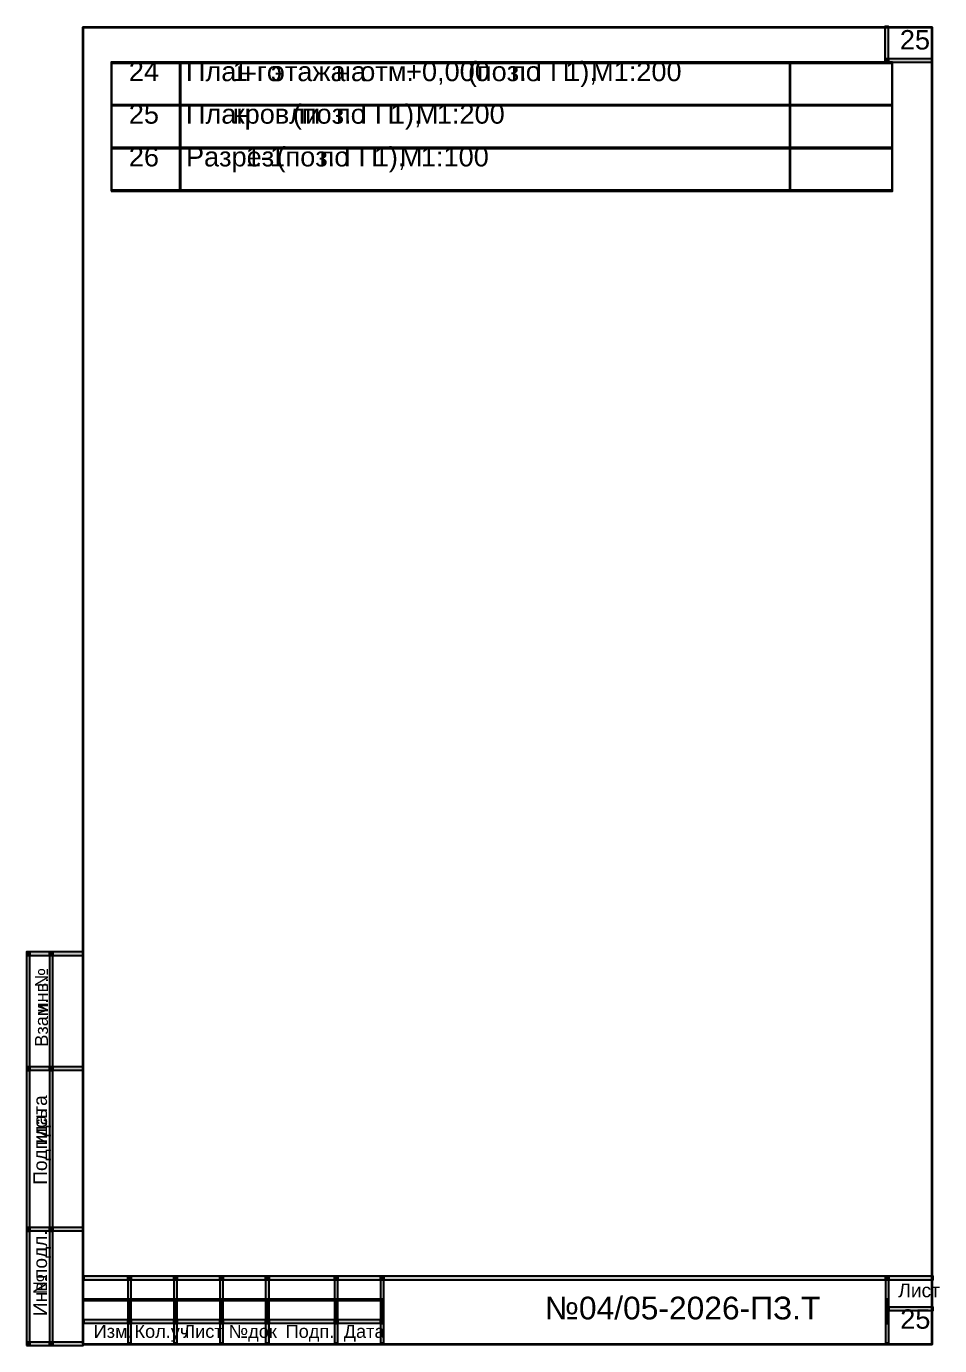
# Model space of a CAD drawing. Extents: x 8 to 21351, y 0 to 420.
# Drawn here: x 7448.1 to 7647, y 4.7 to 292.2 of the extents above; entities that cross this region are included whole.
import ezdxf

# ---------------------------------------------------------------- set-up
doc = ezdxf.new("R2010")
doc.units = 0
for name, color, linetype in [('TEY_REVIEW_AXIS', 7, 'Continuous'), ('TEY_REVIEW_LEADER', 7, 'Continuous'), ('TEY_REVIEW_LEVEL', 7, 'Continuous')]:
    doc.layers.add(name, color=color, linetype=linetype)
doc.styles.add('TEYPDFCAD_TEXT', font='arial.ttf')

msp = doc.modelspace()

# ---------------------------------------------------------------- hatches: boundary and pattern name
for points in [[(7635.11, 285.16), (7635.87, 285.16), (7635.87, 292.23), (7635.11, 292.23)], [(7635.11, 284.4), (7635.87, 284.4), (7635.87, 285.16), (7635.11, 285.16)], [(7635.11, 284.4), (7635.87, 284.4), (7635.87, 285.16), (7635.11, 285.16)], [(7635.87, 284.4), (7645.48, 284.4), (7645.48, 285.16), (7635.87, 285.16)], [(7466.54, 284.23), (7466.71, 284.23), (7466.71, 284.4), (7466.54, 284.4)], [(7466.54, 284.23), (7466.71, 284.23), (7466.71, 284.4), (7466.54, 284.4)], [(7466.54, 275.12), (7466.71, 275.12), (7466.71, 284.23), (7466.54, 284.23)], [(7466.71, 284.23), (7481.44, 284.23), (7481.44, 284.4), (7466.71, 284.4)], [(7481.44, 284.23), (7481.61, 284.23), (7481.61, 284.4), (7481.44, 284.4)], [(7481.44, 275.12), (7481.69, 275.12), (7481.69, 284.23), (7481.44, 284.23)], [(7481.61, 284.23), (7614.32, 284.23), (7614.32, 284.4), (7481.61, 284.4)], [(7614.32, 284.23), (7614.49, 284.23), (7614.49, 284.4), (7614.32, 284.4)], [(7614.32, 275.12), (7614.58, 275.12), (7614.58, 284.23), (7614.32, 284.23)], [(7614.49, 284.23), (7636.59, 284.23), (7636.59, 284.4), (7614.49, 284.4)], [(7636.59, 284.23), (7636.76, 284.23), (7636.76, 284.4), (7636.59, 284.4)], [(7636.59, 284.23), (7636.76, 284.23), (7636.76, 284.4), (7636.59, 284.4)], [(7636.59, 275.12), (7636.76, 275.12), (7636.76, 284.23), (7636.59, 284.23)], [(7466.54, 274.95), (7466.71, 274.95), (7466.71, 275.12), (7466.54, 275.12)], [(7466.54, 265.81), (7466.71, 265.81), (7466.71, 274.95), (7466.54, 274.95)], [(7466.71, 274.95), (7481.44, 274.95), (7481.44, 275.12), (7466.71, 275.12)], [(7481.44, 274.95), (7481.69, 274.95), (7481.69, 275.12), (7481.44, 275.12)], [(7481.44, 265.81), (7481.69, 265.81), (7481.69, 274.95), (7481.44, 274.95)], [(7481.69, 274.95), (7614.32, 274.95), (7614.32, 275.12), (7481.69, 275.12)], [(7614.32, 274.95), (7614.58, 274.95), (7614.58, 275.12), (7614.32, 275.12)], [(7614.32, 265.81), (7614.58, 265.81), (7614.58, 274.95), (7614.32, 274.95)], [(7614.58, 274.95), (7636.59, 274.95), (7636.59, 275.12), (7614.58, 275.12)], [(7636.59, 274.95), (7636.76, 274.95), (7636.76, 275.12), (7636.59, 275.12)], [(7636.59, 265.81), (7636.76, 265.81), (7636.76, 274.95), (7636.59, 274.95)], [(7466.54, 265.64), (7466.71, 265.64), (7466.71, 265.81), (7466.54, 265.81)], [(7466.54, 256.5), (7466.71, 256.5), (7466.71, 265.64), (7466.54, 265.64)], [(7466.71, 265.64), (7481.44, 265.64), (7481.44, 265.81), (7466.71, 265.81)], [(7481.44, 265.64), (7481.69, 265.64), (7481.69, 265.81), (7481.44, 265.81)], [(7481.44, 256.5), (7481.69, 256.5), (7481.69, 265.64), (7481.44, 265.64)], [(7481.69, 265.64), (7614.32, 265.64), (7614.32, 265.81), (7481.69, 265.81)], [(7614.32, 265.64), (7614.58, 265.64), (7614.58, 265.81), (7614.32, 265.81)], [(7614.32, 256.5), (7614.58, 256.5), (7614.58, 265.64), (7614.32, 265.64)], [(7614.58, 265.64), (7636.59, 265.64), (7636.59, 265.81), (7614.58, 265.81)], [(7636.59, 265.64), (7636.76, 265.64), (7636.76, 265.81), (7636.59, 265.81)], [(7636.59, 256.5), (7636.76, 256.5), (7636.76, 265.64), (7636.59, 265.64)], [(7466.54, 256.33), (7466.71, 256.33), (7466.71, 256.5), (7466.54, 256.5)], [(7466.54, 256.33), (7466.71, 256.33), (7466.71, 256.5), (7466.54, 256.5)], [(7466.71, 256.33), (7481.44, 256.33), (7481.44, 256.5), (7466.71, 256.5)], [(7481.44, 256.33), (7481.61, 256.33), (7481.61, 256.5), (7481.44, 256.5)], [(7481.61, 256.33), (7614.32, 256.33), (7614.32, 256.5), (7481.61, 256.5)], [(7614.32, 256.33), (7614.49, 256.33), (7614.49, 256.5), (7614.32, 256.5)], [(7614.49, 256.33), (7636.59, 256.33), (7636.59, 256.5), (7614.49, 256.5)], [(7636.59, 256.33), (7636.76, 256.33), (7636.76, 256.5), (7636.59, 256.5)], [(7636.59, 256.33), (7636.76, 256.33), (7636.76, 256.5), (7636.59, 256.5)], [(7448.08, 89.66), (7448.84, 89.66), (7448.84, 90.47), (7448.08, 90.47)], [(7448.08, 89.7), (7448.84, 89.7), (7448.84, 90.47), (7448.08, 90.47)], [(7448.08, 65.45), (7448.84, 65.45), (7448.84, 89.66), (7448.08, 89.66)], [(7448.84, 89.7), (7453.08, 89.7), (7453.08, 90.47), (7448.84, 90.47)], [(7453.08, 89.7), (7453.84, 89.7), (7453.84, 90.47), (7453.08, 90.47)], [(7453.08, 89.66), (7453.84, 89.66), (7453.84, 89.7), (7453.08, 89.7)], [(7453.08, 65.45), (7453.84, 65.45), (7453.84, 89.66), (7453.08, 89.66)], [(7453.84, 89.7), (7460.44, 89.7), (7460.44, 90.47), (7453.84, 90.47)], [(7448.08, 64.64), (7448.84, 64.64), (7448.84, 65.45), (7448.08, 65.45)], [(7448.08, 30.44), (7448.84, 30.44), (7448.84, 64.64), (7448.08, 64.64)], [(7448.84, 64.69), (7453.08, 64.69), (7453.08, 65.45), (7448.84, 65.45)], [(7453.08, 64.64), (7453.84, 64.64), (7453.84, 65.45), (7453.08, 65.45)], [(7453.08, 30.44), (7453.84, 30.44), (7453.84, 64.64), (7453.08, 64.64)], [(7453.84, 64.69), (7460.44, 64.69), (7460.44, 65.45), (7453.84, 65.45)], [(7448.08, 29.63), (7448.84, 29.63), (7448.84, 30.44), (7448.08, 30.44)], [(7448.08, 5.42), (7448.84, 5.42), (7448.84, 29.63), (7448.08, 29.63)], [(7448.84, 29.68), (7453.08, 29.68), (7453.08, 30.44), (7448.84, 30.44)], [(7453.08, 29.63), (7453.84, 29.63), (7453.84, 30.44), (7453.08, 30.44)], [(7453.08, 5.42), (7453.84, 5.42), (7453.84, 29.63), (7453.08, 29.63)], [(7453.84, 29.68), (7460.44, 29.68), (7460.44, 30.44), (7453.84, 30.44)], [(7460.57, 19.01), (7470.18, 19.01), (7470.18, 19.77), (7460.57, 19.77)], [(7470.18, 19.01), (7470.94, 19.01), (7470.94, 19.77), (7470.18, 19.77)], [(7470.18, 18.97), (7470.94, 18.97), (7470.94, 19.01), (7470.18, 19.01)], [(7470.18, 14.77), (7470.94, 14.77), (7470.94, 18.97), (7470.18, 18.97)], [(7470.94, 19.01), (7480.17, 19.01), (7480.17, 19.77), (7470.94, 19.77)], [(7480.17, 19.01), (7480.93, 19.01), (7480.93, 19.77), (7480.17, 19.77)], [(7480.17, 18.97), (7480.93, 18.97), (7480.93, 19.01), (7480.17, 19.01)], [(7480.17, 14.77), (7480.93, 14.77), (7480.93, 18.97), (7480.17, 18.97)], [(7480.93, 19.01), (7490.2, 19.01), (7490.2, 19.77), (7480.93, 19.77)], [(7490.2, 19.01), (7490.96, 19.01), (7490.96, 19.77), (7490.2, 19.77)], [(7490.2, 18.97), (7490.96, 18.97), (7490.96, 19.01), (7490.2, 19.01)], [(7490.2, 14.77), (7490.96, 14.77), (7490.96, 18.97), (7490.2, 18.97)], [(7490.96, 19.01), (7500.19, 19.01), (7500.19, 19.77), (7490.96, 19.77)], [(7500.19, 19.01), (7500.95, 19.01), (7500.95, 19.77), (7500.19, 19.77)], [(7500.19, 18.97), (7500.95, 18.97), (7500.95, 19.01), (7500.19, 19.01)], [(7500.19, 14.77), (7500.95, 14.77), (7500.95, 18.97), (7500.19, 18.97)], [(7500.95, 19.01), (7515.18, 19.01), (7515.18, 19.77), (7500.95, 19.77)], [(7515.18, 19.01), (7515.94, 19.01), (7515.94, 19.77), (7515.18, 19.77)], [(7515.18, 18.97), (7515.94, 18.97), (7515.94, 19.01), (7515.18, 19.01)], [(7515.18, 14.77), (7515.94, 14.77), (7515.94, 18.97), (7515.18, 18.97)], [(7515.94, 19.01), (7525.21, 19.01), (7525.21, 19.77), (7515.94, 19.77)], [(7525.21, 19.01), (7525.97, 19.01), (7525.97, 19.77), (7525.21, 19.77)], [(7525.21, 18.97), (7525.97, 18.97), (7525.97, 19.01), (7525.21, 19.01)], [(7525.21, 14.77), (7525.97, 14.77), (7525.97, 18.97), (7525.21, 18.97)], [(7525.97, 19.01), (7635.24, 19.01), (7635.24, 19.77), (7525.97, 19.77)], [(7635.24, 19.01), (7636, 19.01), (7636, 19.77), (7635.24, 19.77)], [(7635.24, 18.97), (7636, 18.97), (7636, 19.01), (7635.24, 19.01)], [(7635.24, 14.77), (7636, 14.77), (7636, 18.97), (7635.24, 18.97)], [(7636, 19.01), (7645.61, 19.01), (7645.61, 19.77), (7636, 19.77)], [(7460.57, 14.52), (7470.18, 14.52), (7470.18, 14.77), (7460.57, 14.77)], [(7470.18, 13.97), (7470.94, 13.97), (7470.94, 14.77), (7470.18, 14.77)], [(7470.94, 14.52), (7480.17, 14.52), (7480.17, 14.77), (7470.94, 14.77)], [(7480.17, 13.97), (7480.93, 13.97), (7480.93, 14.77), (7480.17, 14.77)], [(7480.93, 14.52), (7490.2, 14.52), (7490.2, 14.77), (7480.93, 14.77)], [(7490.2, 13.97), (7490.96, 13.97), (7490.96, 14.77), (7490.2, 14.77)], [(7490.96, 14.52), (7500.19, 14.52), (7500.19, 14.77), (7490.96, 14.77)], [(7500.19, 13.97), (7500.95, 13.97), (7500.95, 14.77), (7500.19, 14.77)], [(7500.95, 14.52), (7515.18, 14.52), (7515.18, 14.77), (7500.95, 14.77)], [(7515.18, 13.97), (7515.94, 13.97), (7515.94, 14.77), (7515.18, 14.77)], [(7515.94, 14.52), (7525.21, 14.52), (7525.21, 14.77), (7515.94, 14.77)], [(7525.21, 13.97), (7525.97, 13.97), (7525.97, 14.77), (7525.21, 14.77)], [(7635.24, 13.97), (7636, 13.97), (7636, 14.77), (7635.24, 14.77)], [(7470.18, 13.04), (7470.94, 13.04), (7470.94, 13.97), (7470.18, 13.97)], [(7470.18, 12.23), (7470.94, 12.23), (7470.94, 13.04), (7470.18, 13.04)], [(7470.18, 10.29), (7470.94, 10.29), (7470.94, 12.23), (7470.18, 12.23)], [(7480.17, 13.04), (7480.93, 13.04), (7480.93, 13.97), (7480.17, 13.97)], [(7480.17, 12.23), (7480.93, 12.23), (7480.93, 13.04), (7480.17, 13.04)], [(7480.17, 10.29), (7480.93, 10.29), (7480.93, 12.23), (7480.17, 12.23)], [(7490.2, 13.04), (7490.96, 13.04), (7490.96, 13.97), (7490.2, 13.97)], [(7490.2, 12.23), (7490.96, 12.23), (7490.96, 13.04), (7490.2, 13.04)], [(7490.2, 10.29), (7490.96, 10.29), (7490.96, 12.23), (7490.2, 12.23)], [(7500.19, 13.04), (7500.95, 13.04), (7500.95, 13.97), (7500.19, 13.97)], [(7500.19, 12.23), (7500.95, 12.23), (7500.95, 13.04), (7500.19, 13.04)], [(7500.19, 10.29), (7500.95, 10.29), (7500.95, 12.23), (7500.19, 12.23)], [(7515.18, 13.04), (7515.94, 13.04), (7515.94, 13.97), (7515.18, 13.97)], [(7515.18, 12.23), (7515.94, 12.23), (7515.94, 13.04), (7515.18, 13.04)], [(7515.18, 10.29), (7515.94, 10.29), (7515.94, 12.23), (7515.18, 12.23)], [(7525.21, 13.04), (7525.97, 13.04), (7525.97, 13.97), (7525.21, 13.97)], [(7525.21, 12.23), (7525.97, 12.23), (7525.97, 13.04), (7525.21, 13.04)], [(7525.21, 10.29), (7525.97, 10.29), (7525.97, 12.23), (7525.21, 12.23)], [(7635.24, 13.04), (7636, 13.04), (7636, 13.97), (7635.24, 13.97)], [(7635.24, 12.23), (7636, 12.23), (7636, 13.04), (7635.24, 13.04)], [(7635.24, 10.29), (7636, 10.29), (7636, 12.23), (7635.24, 12.23)], [(7636, 12.28), (7645.61, 12.28), (7645.61, 13.04), (7636, 13.04)], [(7460.57, 9.52), (7470.18, 9.52), (7470.18, 10.29), (7460.57, 10.29)], [(7470.18, 9.48), (7470.94, 9.48), (7470.94, 10.29), (7470.18, 10.29)], [(7470.18, 5.29), (7470.94, 5.29), (7470.94, 9.48), (7470.18, 9.48)], [(7470.94, 9.52), (7480.17, 9.52), (7480.17, 10.29), (7470.94, 10.29)], [(7480.17, 9.48), (7480.93, 9.48), (7480.93, 10.29), (7480.17, 10.29)], [(7480.17, 5.29), (7480.93, 5.29), (7480.93, 9.48), (7480.17, 9.48)], [(7480.93, 9.52), (7490.2, 9.52), (7490.2, 10.29), (7480.93, 10.29)], [(7490.2, 9.48), (7490.96, 9.48), (7490.96, 10.29), (7490.2, 10.29)], [(7490.2, 5.29), (7490.96, 5.29), (7490.96, 9.48), (7490.2, 9.48)], [(7490.96, 9.52), (7500.19, 9.52), (7500.19, 10.29), (7490.96, 10.29)], [(7500.19, 9.48), (7500.95, 9.48), (7500.95, 10.29), (7500.19, 10.29)], [(7500.19, 5.29), (7500.95, 5.29), (7500.95, 9.48), (7500.19, 9.48)], [(7500.95, 9.52), (7515.18, 9.52), (7515.18, 10.29), (7500.95, 10.29)], [(7515.18, 9.48), (7515.94, 9.48), (7515.94, 10.29), (7515.18, 10.29)], [(7515.18, 5.29), (7515.94, 5.29), (7515.94, 9.48), (7515.18, 9.48)], [(7515.94, 9.52), (7525.21, 9.52), (7525.21, 10.29), (7515.94, 10.29)], [(7525.21, 9.48), (7525.97, 9.48), (7525.97, 10.29), (7525.21, 10.29)], [(7525.21, 5.29), (7525.97, 5.29), (7525.97, 9.48), (7525.21, 9.48)], [(7635.24, 9.48), (7636, 9.48), (7636, 10.29), (7635.24, 10.29)], [(7635.24, 5.29), (7636, 5.29), (7636, 9.48), (7635.24, 9.48)], [(7448.08, 4.66), (7448.84, 4.66), (7448.84, 5.42), (7448.08, 5.42)], [(7448.08, 4.66), (7448.84, 4.66), (7448.84, 5.42), (7448.08, 5.42)], [(7448.84, 4.66), (7453.08, 4.66), (7453.08, 5.42), (7448.84, 5.42)], [(7453.08, 4.66), (7453.84, 4.66), (7453.84, 5.42), (7453.08, 5.42)], [(7453.84, 4.66), (7460.44, 4.66), (7460.44, 5.42), (7453.84, 5.42)]]:
    msp.add_hatch(color=256).paths.add_polyline_path(points)

# ---------------------------------------------------------------- linework, layer by layer
for points in [[(7635.11, 285.16), (7635.87, 285.16), (7635.87, 292.23), (7635.11, 292.23)], [(7635.11, 284.4), (7635.87, 284.4), (7635.87, 285.16), (7635.11, 285.16)], [(7635.11, 284.4), (7635.87, 284.4), (7635.87, 285.16), (7635.11, 285.16)], [(7635.87, 284.4), (7645.48, 284.4), (7645.48, 285.16), (7635.87, 285.16)], [(7466.54, 284.23), (7466.71, 284.23), (7466.71, 284.4), (7466.54, 284.4)], [(7466.54, 284.23), (7466.71, 284.23), (7466.71, 284.4), (7466.54, 284.4)], [(7466.54, 275.12), (7466.71, 275.12), (7466.71, 284.23), (7466.54, 284.23)], [(7466.71, 284.23), (7481.44, 284.23), (7481.44, 284.4), (7466.71, 284.4)], [(7481.44, 284.23), (7481.61, 284.23), (7481.61, 284.4), (7481.44, 284.4)], [(7481.44, 275.12), (7481.69, 275.12), (7481.69, 284.23), (7481.44, 284.23)], [(7481.61, 284.23), (7614.32, 284.23), (7614.32, 284.4), (7481.61, 284.4)], [(7614.32, 284.23), (7614.49, 284.23), (7614.49, 284.4), (7614.32, 284.4)], [(7614.32, 275.12), (7614.58, 275.12), (7614.58, 284.23), (7614.32, 284.23)], [(7614.49, 284.23), (7636.59, 284.23), (7636.59, 284.4), (7614.49, 284.4)], [(7636.59, 284.23), (7636.76, 284.23), (7636.76, 284.4), (7636.59, 284.4)], [(7636.59, 284.23), (7636.76, 284.23), (7636.76, 284.4), (7636.59, 284.4)], [(7636.59, 275.12), (7636.76, 275.12), (7636.76, 284.23), (7636.59, 284.23)], [(7466.54, 274.95), (7466.71, 274.95), (7466.71, 275.12), (7466.54, 275.12)], [(7466.54, 265.81), (7466.71, 265.81), (7466.71, 274.95), (7466.54, 274.95)], [(7466.71, 274.95), (7481.44, 274.95), (7481.44, 275.12), (7466.71, 275.12)], [(7481.44, 274.95), (7481.69, 274.95), (7481.69, 275.12), (7481.44, 275.12)], [(7481.44, 265.81), (7481.69, 265.81), (7481.69, 274.95), (7481.44, 274.95)], [(7481.69, 274.95), (7614.32, 274.95), (7614.32, 275.12), (7481.69, 275.12)], [(7614.32, 274.95), (7614.58, 274.95), (7614.58, 275.12), (7614.32, 275.12)], [(7614.32, 265.81), (7614.58, 265.81), (7614.58, 274.95), (7614.32, 274.95)], [(7614.58, 274.95), (7636.59, 274.95), (7636.59, 275.12), (7614.58, 275.12)], [(7636.59, 274.95), (7636.76, 274.95), (7636.76, 275.12), (7636.59, 275.12)], [(7636.59, 265.81), (7636.76, 265.81), (7636.76, 274.95), (7636.59, 274.95)], [(7466.54, 265.64), (7466.71, 265.64), (7466.71, 265.81), (7466.54, 265.81)], [(7466.54, 256.5), (7466.71, 256.5), (7466.71, 265.64), (7466.54, 265.64)], [(7466.71, 265.64), (7481.44, 265.64), (7481.44, 265.81), (7466.71, 265.81)], [(7481.44, 265.64), (7481.69, 265.64), (7481.69, 265.81), (7481.44, 265.81)], [(7481.44, 256.5), (7481.69, 256.5), (7481.69, 265.64), (7481.44, 265.64)], [(7481.69, 265.64), (7614.32, 265.64), (7614.32, 265.81), (7481.69, 265.81)], [(7614.32, 265.64), (7614.58, 265.64), (7614.58, 265.81), (7614.32, 265.81)], [(7614.32, 256.5), (7614.58, 256.5), (7614.58, 265.64), (7614.32, 265.64)], [(7614.58, 265.64), (7636.59, 265.64), (7636.59, 265.81), (7614.58, 265.81)], [(7636.59, 265.64), (7636.76, 265.64), (7636.76, 265.81), (7636.59, 265.81)], [(7636.59, 256.5), (7636.76, 256.5), (7636.76, 265.64), (7636.59, 265.64)], [(7466.54, 256.33), (7466.71, 256.33), (7466.71, 256.5), (7466.54, 256.5)], [(7466.54, 256.33), (7466.71, 256.33), (7466.71, 256.5), (7466.54, 256.5)], [(7466.71, 256.33), (7481.44, 256.33), (7481.44, 256.5), (7466.71, 256.5)], [(7481.44, 256.33), (7481.61, 256.33), (7481.61, 256.5), (7481.44, 256.5)], [(7481.61, 256.33), (7614.32, 256.33), (7614.32, 256.5), (7481.61, 256.5)], [(7614.32, 256.33), (7614.49, 256.33), (7614.49, 256.5), (7614.32, 256.5)], [(7614.49, 256.33), (7636.59, 256.33), (7636.59, 256.5), (7614.49, 256.5)], [(7636.59, 256.33), (7636.76, 256.33), (7636.76, 256.5), (7636.59, 256.5)], [(7636.59, 256.33), (7636.76, 256.33), (7636.76, 256.5), (7636.59, 256.5)], [(7448.08, 89.66), (7448.84, 89.66), (7448.84, 90.47), (7448.08, 90.47)], [(7448.08, 89.7), (7448.84, 89.7), (7448.84, 90.47), (7448.08, 90.47)], [(7448.08, 65.45), (7448.84, 65.45), (7448.84, 89.66), (7448.08, 89.66)], [(7448.84, 89.7), (7453.08, 89.7), (7453.08, 90.47), (7448.84, 90.47)], [(7453.08, 89.7), (7453.84, 89.7), (7453.84, 90.47), (7453.08, 90.47)], [(7453.08, 89.66), (7453.84, 89.66), (7453.84, 89.7), (7453.08, 89.7)], [(7453.08, 65.45), (7453.84, 65.45), (7453.84, 89.66), (7453.08, 89.66)], [(7453.84, 89.7), (7460.44, 89.7), (7460.44, 90.47), (7453.84, 90.47)], [(7448.08, 64.64), (7448.84, 64.64), (7448.84, 65.45), (7448.08, 65.45)], [(7448.08, 30.44), (7448.84, 30.44), (7448.84, 64.64), (7448.08, 64.64)], [(7448.84, 64.69), (7453.08, 64.69), (7453.08, 65.45), (7448.84, 65.45)], [(7453.08, 64.64), (7453.84, 64.64), (7453.84, 65.45), (7453.08, 65.45)], [(7453.08, 30.44), (7453.84, 30.44), (7453.84, 64.64), (7453.08, 64.64)], [(7453.84, 64.69), (7460.44, 64.69), (7460.44, 65.45), (7453.84, 65.45)], [(7448.08, 29.63), (7448.84, 29.63), (7448.84, 30.44), (7448.08, 30.44)], [(7448.08, 5.42), (7448.84, 5.42), (7448.84, 29.63), (7448.08, 29.63)], [(7448.84, 29.68), (7453.08, 29.68), (7453.08, 30.44), (7448.84, 30.44)], [(7453.08, 29.63), (7453.84, 29.63), (7453.84, 30.44), (7453.08, 30.44)], [(7453.08, 5.42), (7453.84, 5.42), (7453.84, 29.63), (7453.08, 29.63)], [(7453.84, 29.68), (7460.44, 29.68), (7460.44, 30.44), (7453.84, 30.44)], [(7460.57, 19.01), (7470.18, 19.01), (7470.18, 19.77), (7460.57, 19.77)], [(7470.18, 19.01), (7470.94, 19.01), (7470.94, 19.77), (7470.18, 19.77)], [(7470.18, 18.97), (7470.94, 18.97), (7470.94, 19.01), (7470.18, 19.01)], [(7470.18, 14.77), (7470.94, 14.77), (7470.94, 18.97), (7470.18, 18.97)], [(7470.94, 19.01), (7480.17, 19.01), (7480.17, 19.77), (7470.94, 19.77)], [(7480.17, 19.01), (7480.93, 19.01), (7480.93, 19.77), (7480.17, 19.77)], [(7480.17, 18.97), (7480.93, 18.97), (7480.93, 19.01), (7480.17, 19.01)], [(7480.17, 14.77), (7480.93, 14.77), (7480.93, 18.97), (7480.17, 18.97)], [(7480.93, 19.01), (7490.2, 19.01), (7490.2, 19.77), (7480.93, 19.77)], [(7490.2, 19.01), (7490.96, 19.01), (7490.96, 19.77), (7490.2, 19.77)], [(7490.2, 18.97), (7490.96, 18.97), (7490.96, 19.01), (7490.2, 19.01)], [(7490.2, 14.77), (7490.96, 14.77), (7490.96, 18.97), (7490.2, 18.97)], [(7490.96, 19.01), (7500.19, 19.01), (7500.19, 19.77), (7490.96, 19.77)], [(7500.19, 19.01), (7500.95, 19.01), (7500.95, 19.77), (7500.19, 19.77)], [(7500.19, 18.97), (7500.95, 18.97), (7500.95, 19.01), (7500.19, 19.01)], [(7500.19, 14.77), (7500.95, 14.77), (7500.95, 18.97), (7500.19, 18.97)], [(7500.95, 19.01), (7515.18, 19.01), (7515.18, 19.77), (7500.95, 19.77)], [(7515.18, 19.01), (7515.94, 19.01), (7515.94, 19.77), (7515.18, 19.77)], [(7515.18, 18.97), (7515.94, 18.97), (7515.94, 19.01), (7515.18, 19.01)], [(7515.18, 14.77), (7515.94, 14.77), (7515.94, 18.97), (7515.18, 18.97)], [(7515.94, 19.01), (7525.21, 19.01), (7525.21, 19.77), (7515.94, 19.77)], [(7525.21, 19.01), (7525.97, 19.01), (7525.97, 19.77), (7525.21, 19.77)], [(7525.21, 18.97), (7525.97, 18.97), (7525.97, 19.01), (7525.21, 19.01)], [(7525.21, 14.77), (7525.97, 14.77), (7525.97, 18.97), (7525.21, 18.97)], [(7525.97, 19.01), (7635.24, 19.01), (7635.24, 19.77), (7525.97, 19.77)], [(7635.24, 19.01), (7636, 19.01), (7636, 19.77), (7635.24, 19.77)], [(7635.24, 18.97), (7636, 18.97), (7636, 19.01), (7635.24, 19.01)], [(7635.24, 14.77), (7636, 14.77), (7636, 18.97), (7635.24, 18.97)], [(7636, 19.01), (7645.61, 19.01), (7645.61, 19.77), (7636, 19.77)], [(7460.57, 14.52), (7470.18, 14.52), (7470.18, 14.77), (7460.57, 14.77)], [(7470.18, 13.97), (7470.94, 13.97), (7470.94, 14.77), (7470.18, 14.77)], [(7470.94, 14.52), (7480.17, 14.52), (7480.17, 14.77), (7470.94, 14.77)], [(7480.17, 13.97), (7480.93, 13.97), (7480.93, 14.77), (7480.17, 14.77)], [(7480.93, 14.52), (7490.2, 14.52), (7490.2, 14.77), (7480.93, 14.77)], [(7490.2, 13.97), (7490.96, 13.97), (7490.96, 14.77), (7490.2, 14.77)], [(7490.96, 14.52), (7500.19, 14.52), (7500.19, 14.77), (7490.96, 14.77)], [(7500.19, 13.97), (7500.95, 13.97), (7500.95, 14.77), (7500.19, 14.77)], [(7500.95, 14.52), (7515.18, 14.52), (7515.18, 14.77), (7500.95, 14.77)], [(7515.18, 13.97), (7515.94, 13.97), (7515.94, 14.77), (7515.18, 14.77)], [(7515.94, 14.52), (7525.21, 14.52), (7525.21, 14.77), (7515.94, 14.77)], [(7525.21, 13.97), (7525.97, 13.97), (7525.97, 14.77), (7525.21, 14.77)], [(7635.24, 13.97), (7636, 13.97), (7636, 14.77), (7635.24, 14.77)], [(7470.18, 13.04), (7470.94, 13.04), (7470.94, 13.97), (7470.18, 13.97)], [(7470.18, 12.23), (7470.94, 12.23), (7470.94, 13.04), (7470.18, 13.04)], [(7470.18, 10.29), (7470.94, 10.29), (7470.94, 12.23), (7470.18, 12.23)], [(7480.17, 13.04), (7480.93, 13.04), (7480.93, 13.97), (7480.17, 13.97)], [(7480.17, 12.23), (7480.93, 12.23), (7480.93, 13.04), (7480.17, 13.04)], [(7480.17, 10.29), (7480.93, 10.29), (7480.93, 12.23), (7480.17, 12.23)], [(7490.2, 13.04), (7490.96, 13.04), (7490.96, 13.97), (7490.2, 13.97)], [(7490.2, 12.23), (7490.96, 12.23), (7490.96, 13.04), (7490.2, 13.04)], [(7490.2, 10.29), (7490.96, 10.29), (7490.96, 12.23), (7490.2, 12.23)], [(7500.19, 13.04), (7500.95, 13.04), (7500.95, 13.97), (7500.19, 13.97)], [(7500.19, 12.23), (7500.95, 12.23), (7500.95, 13.04), (7500.19, 13.04)], [(7500.19, 10.29), (7500.95, 10.29), (7500.95, 12.23), (7500.19, 12.23)], [(7515.18, 13.04), (7515.94, 13.04), (7515.94, 13.97), (7515.18, 13.97)], [(7515.18, 12.23), (7515.94, 12.23), (7515.94, 13.04), (7515.18, 13.04)], [(7515.18, 10.29), (7515.94, 10.29), (7515.94, 12.23), (7515.18, 12.23)], [(7525.21, 13.04), (7525.97, 13.04), (7525.97, 13.97), (7525.21, 13.97)], [(7525.21, 12.23), (7525.97, 12.23), (7525.97, 13.04), (7525.21, 13.04)], [(7525.21, 10.29), (7525.97, 10.29), (7525.97, 12.23), (7525.21, 12.23)], [(7635.24, 13.04), (7636, 13.04), (7636, 13.97), (7635.24, 13.97)], [(7635.24, 12.23), (7636, 12.23), (7636, 13.04), (7635.24, 13.04)], [(7635.24, 10.29), (7636, 10.29), (7636, 12.23), (7635.24, 12.23)], [(7636, 12.28), (7645.61, 12.28), (7645.61, 13.04), (7636, 13.04)], [(7460.57, 9.52), (7470.18, 9.52), (7470.18, 10.29), (7460.57, 10.29)], [(7470.18, 9.48), (7470.94, 9.48), (7470.94, 10.29), (7470.18, 10.29)], [(7470.18, 5.29), (7470.94, 5.29), (7470.94, 9.48), (7470.18, 9.48)], [(7470.94, 9.52), (7480.17, 9.52), (7480.17, 10.29), (7470.94, 10.29)], [(7480.17, 9.48), (7480.93, 9.48), (7480.93, 10.29), (7480.17, 10.29)], [(7480.17, 5.29), (7480.93, 5.29), (7480.93, 9.48), (7480.17, 9.48)], [(7480.93, 9.52), (7490.2, 9.52), (7490.2, 10.29), (7480.93, 10.29)], [(7490.2, 9.48), (7490.96, 9.48), (7490.96, 10.29), (7490.2, 10.29)], [(7490.2, 5.29), (7490.96, 5.29), (7490.96, 9.48), (7490.2, 9.48)], [(7490.96, 9.52), (7500.19, 9.52), (7500.19, 10.29), (7490.96, 10.29)], [(7500.19, 9.48), (7500.95, 9.48), (7500.95, 10.29), (7500.19, 10.29)], [(7500.19, 5.29), (7500.95, 5.29), (7500.95, 9.48), (7500.19, 9.48)], [(7500.95, 9.52), (7515.18, 9.52), (7515.18, 10.29), (7500.95, 10.29)], [(7515.18, 9.48), (7515.94, 9.48), (7515.94, 10.29), (7515.18, 10.29)], [(7515.18, 5.29), (7515.94, 5.29), (7515.94, 9.48), (7515.18, 9.48)], [(7515.94, 9.52), (7525.21, 9.52), (7525.21, 10.29), (7515.94, 10.29)], [(7525.21, 9.48), (7525.97, 9.48), (7525.97, 10.29), (7525.21, 10.29)], [(7525.21, 5.29), (7525.97, 5.29), (7525.97, 9.48), (7525.21, 9.48)], [(7635.24, 9.48), (7636, 9.48), (7636, 10.29), (7635.24, 10.29)], [(7635.24, 5.29), (7636, 5.29), (7636, 9.48), (7635.24, 9.48)], [(7448.08, 4.66), (7448.84, 4.66), (7448.84, 5.42), (7448.08, 5.42)], [(7448.08, 4.66), (7448.84, 4.66), (7448.84, 5.42), (7448.08, 5.42)], [(7448.84, 4.66), (7453.08, 4.66), (7453.08, 5.42), (7448.84, 5.42)], [(7453.08, 4.66), (7453.84, 4.66), (7453.84, 5.42), (7453.08, 5.42)], [(7453.84, 4.66), (7460.44, 4.66), (7460.44, 5.42), (7453.84, 5.42)]]:
    msp.add_lwpolyline(points, close=True)
at = {"layer": 'TEY_REVIEW_AXIS', "lineweight": 35}
msp.add_lwpolyline([(7460.38, 5), (7645.38, 5), (7645.38, 292), (7460.38, 292)], close=True, dxfattribs=at)

# ---------------------------------------------------------------- texts
at = {"color": 7, "style": 'TEYPDFCAD_TEXT'}
for s, height, p in [('(поз.', 4.233, (7544.26, 280.29)), ('1),', 4.233, (7565.47, 280.29)), ('План', 4.233, (7482.84, 280.29)), ('1-го', 4.233, (7493.04, 280.29)), ('этажа', 4.233, (7501.38, 280.29)), ('на', 4.233, (7515.52, 280.29)), ('отм.', 4.233, (7520.81, 280.29)), ('по', 4.233, (7553.66, 280.29)), ('ГП', 4.233, (7558.95, 280.29)), ('М1:200', 4.233, (7571.1, 280.29)), ('25', 4.233, (7470.39, 271.02)), ('План', 4.233, (7482.84, 271.02)), ('кровли', 4.233, (7493.04, 271.02)), ('(поз.', 4.233, (7506.12, 271.02)), ('по', 4.233, (7515.52, 271.02)), ('ГП', 4.233, (7520.81, 271.02)), ('1),', 4.233, (7527.29, 271.02)), ('М', 4.23, (7532.92, 271.02)), ('1:200', 4.233, (7537.49, 271.02)), ('26', 4.233, (7470.39, 261.7)), ('Разрез', 4.233, (7482.84, 261.7)), ('1-1', 4.233, (7495.87, 261.7)), ('(поз.', 4.233, (7502.56, 261.7)), ('по', 4.233, (7511.96, 261.7)), ('ГП', 4.233, (7517.25, 261.7)), ('1),', 4.233, (7523.77, 261.7)), ('М', 4.23, (7529.45, 261.7)), ('1:100', 4.233, (7534.02, 261.7)), ('Лист', 2.988, (7638.03, 15.2)), ('№04/05-2026-ПЗ.Т', 4.953, (7561.03, 10.37)), ('Кол.уч', 2.836, (7471.62, 6.35)), ('Лист', 2.836, (7482.24, 6.35)), ('№док', 2.836, (7492.15, 6.35)), ('Подп.', 2.836, (7504.55, 6.35)), ('Дата', 2.836, (7517.21, 6.35))]:
    msp.add_text(s, height=height, dxfattribs=at).set_placement(p)
for s, height, p in [('№', 2.84, (7452.78, 82.72)), ('инв.', 2.836, (7452.78, 77.26)), ('Взам.', 2.836, (7452.78, 69.81)), ('дата', 2.988, (7452.57, 50.24)), ('Подпись', 2.988, (7452.57, 39.71)), ('и', 2.99, (7452.57, 48.34)), ('подл.', 2.988, (7452.57, 19.18)), ('№', 2.99, (7452.57, 15.79)), ('Инв.', 2.988, (7452.57, 11.09))]:
    msp.add_text(s, height=height, rotation=90, dxfattribs=at).set_placement(p)
at = {"layer": 'TEY_REVIEW_LEADER', "color": 7, "style": 'TEYPDFCAD_TEXT'}
for s, height, p in [('25', 4.233, (7638.37, 287.19)), ('24', 4.233, (7470.39, 280.29)), ('25', 4.233, (7638.45, 8.34)), ('Изм.', 2.836, (7462.73, 6.35))]:
    msp.add_text(s, height=height, dxfattribs=at).set_placement(p)
at = {"layer": 'TEY_REVIEW_LEVEL', "color": 7, "style": 'TEYPDFCAD_TEXT'}
msp.add_text('+0,000', height=4.233, dxfattribs=at).set_placement((7530.8, 280.29))

doc.saveas('drawing.dxf')
